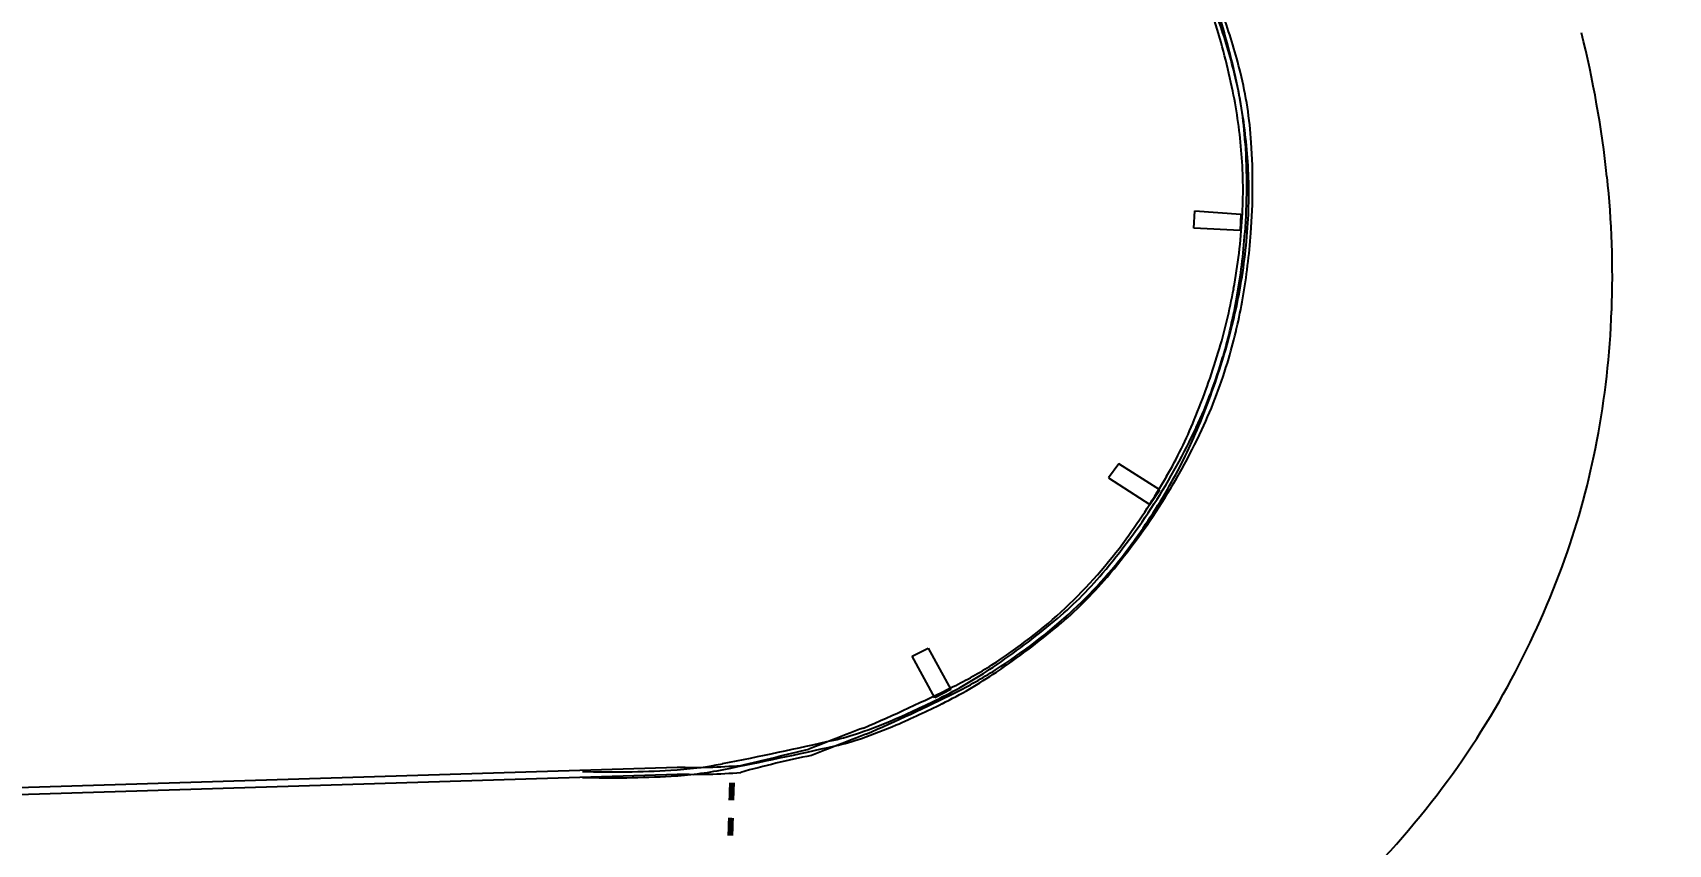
# Model space of a CAD drawing. Header units: millimetres. Extents: x 1358 to 1865, y 706 to 1003.
# Drawn here: x 1760.59 to 1780.82, y 908.12 to 918.16 of the extents above; entities that cross this region are included whole.
import ezdxf
from ezdxf.enums import TextEntityAlignment as Align

# ---------------------------------------------------------------- set-up
doc = ezdxf.new("R2010")
doc.units = ezdxf.units.MM
doc.layers.add('建築', color=7, linetype='Continuous')
doc.styles.add('細明體', font='')
doc.styles.get('細明體').set_extended_font_data('細明體')

msp = doc.modelspace()

# ---------------------------------------------------------------- hatches: boundary and pattern name
at = {"layer": '建築', "ltscale": 1000}
for points in [[(1769.274, 908.88), (1769.2, 908.882), (1769.193, 908.663, -0.00065), (1769.23, 908.661), (1769.266, 908.66)], [(1769.261, 908.443), (1769.187, 908.446), (1769.18, 908.226, -0.00065), (1769.217, 908.225), (1769.253, 908.224)]]:
    msp.add_hatch(color=256, dxfattribs=at).paths.add_polyline_path(points)
h = msp.add_hatch(color=256, dxfattribs=at)
h.paths.add_polyline_path([(1769.225, 908.445), (1769.188, 908.446), (1769.181, 908.227), (1769.217, 908.225)])
h.paths.add_polyline_path([(1769.261, 908.444), (1769.225, 908.445), (1769.217, 908.225), (1769.254, 908.224)])

# ---------------------------------------------------------------- linework, layer by layer
for p, q in [((1774.948, 915.744, -0.309), (1774.961, 915.956, -0.309)), ((1774.961, 915.956, -0.309), (1775.531, 915.918, -0.309)), ((1775.531, 915.918, -0.309), (1775.522, 915.714, -0.309)), ((1775.522, 915.714, -0.309), (1774.948, 915.744, -0.309)), ((1774.021, 912.828, -0.309), (1773.895, 912.651, -0.309)), ((1774.53, 912.503, -0.309), (1774.021, 912.828, -0.309)), ((1773.895, 912.651, -0.309), (1774.406, 912.322, -0.309)), ((1774.406, 912.322, -0.309), (1774.53, 912.503, -0.309)), ((1771.465, 910.447, -0.309), (1771.663, 910.543, -0.309)), ((1771.663, 910.543, -0.309), (1771.943, 910.035, -0.309)), ((1771.747, 909.931, -0.309), (1771.465, 910.447, -0.309)), ((1771.943, 910.035, -0.309), (1771.747, 909.931, -0.309)), ((1750.224, 908.506, -0.309), (1768.56, 909.072, -0.309)), ((1750.224, 908.42, -0.309), (1768.56, 908.986, -0.309))]:
    msp.add_line(p, q, dxfattribs=at)
for centre, radius, start, end in [((1767.052, 915.739, -0.309), 8.55, 11.4548, 17.5181), ((1768.706, 915.988, -0.386), 6.95, 13.863, 19.6015), ((1766.263, 915.59, -0.309), 9.422, 11.3517, 16.9905), ((1768.706, 915.988, -0.386), 7.024, 13.863, 19.6015), ((1766.753, 914.948, -0.309), 13.383, 6.1413, 13.8966), ((1766.753, 914.948, -0.309), 13.383, 6.1413, 13.8966), ((1766.753, 914.948, -0.309), 13.383, 6.1413, 13.8966), ((1770.704, 916.481, -0.386), 4.892, 3.7216, 13.863), ((1770.704, 916.481, -0.386), 4.966, 3.7216, 13.863), ((1769.137, 916.161, -0.309), 6.423, 4.4581, 11.4548), ((1768.877, 916.115, -0.309), 6.755, 4.6912, 11.3517), ((1769.835, 916.216, -0.309), 5.723, 356.5873, 4.4581), ((1767.495, 916.273, -0.386), 8.109, 355.8482, 3.7216), ((1769.705, 916.183, -0.309), 5.925, 356.8674, 4.6912), ((1767.495, 916.273, -0.386), 8.182, 355.8482, 3.7216), ((1768.659, 915.153, -0.309), 11.467, 357.8278, 6.1413), ((1768.659, 915.153, -0.309), 11.467, 357.8278, 6.1413), ((1768.659, 915.153, -0.309), 11.467, 357.8278, 6.1413), ((1768.261, 916.31, -0.309), 7.3, 349.6194, 356.5873), ((1768.475, 916.25, -0.309), 7.157, 349.7499, 356.8674), ((1767.823, 916.249, -0.386), 7.779, 349.9577, 355.8482), ((1767.823, 916.249, -0.386), 7.852, 349.9577, 355.8482), ((1768.124, 916.335, -0.309), 7.44, 343.3466, 349.6194), ((1768.549, 916.12, -0.386), 7.042, 343.7666, 349.9577), ((1768.446, 916.255, -0.309), 7.186, 343.4327, 349.7499), ((1768.549, 916.12, -0.386), 7.116, 343.7666, 349.9577), ((1769.233, 915.131, -0.309), 10.892, 349.2976, 357.8278), ((1769.233, 915.131, -0.309), 10.892, 349.2976, 357.8278), ((1769.233, 915.131, -0.309), 10.892, 349.2976, 357.8278), ((1766.837, 916.72, -0.309), 8.782, 337.5736, 343.3466), ((1766.118, 916.948, -0.309), 9.615, 337.9722, 343.4327), ((1769.5, 915.843, -0.386), 6.051, 334.9159, 343.7666), ((1769.5, 915.843, -0.386), 6.125, 334.9159, 343.7666), ((1767.668, 916.701, -0.386), 8.074, 327.2559, 334.9159), ((1767.668, 916.701, -0.386), 8.148, 327.2559, 334.9159), ((1769.371, 915.674, -0.309), 6.041, 330.2009, 337.5736), ((1769.074, 915.752, -0.309), 6.426, 330.6942, 337.9722), ((1770.451, 914.901, -0.309), 9.652, 340.2941, 349.2976), ((1770.451, 914.901, -0.309), 9.652, 340.2941, 349.2976), ((1770.451, 914.901, -0.309), 9.652, 340.2941, 349.2976), ((1767.234, 916.898, -0.309), 8.504, 323.9882, 330.2009), ((1767.821, 916.455, -0.309), 7.863, 324.1154, 330.6942), ((1767.664, 916.703, -0.386), 8.079, 319.6429, 327.2559), ((1767.664, 916.703, -0.386), 8.152, 319.6429, 327.2559), ((1769.218, 915.456, -0.309), 6.052, 313.203, 323.9882), ((1769.66, 915.125, -0.309), 5.593, 312.7778, 324.1154), ((1769.087, 915.39, -0.309), 11.101, 331.8997, 340.2941), ((1769.087, 915.39, -0.309), 11.101, 331.8997, 340.2941), ((1769.087, 915.39, -0.309), 11.101, 331.8997, 340.2941), ((1770.015, 914.705, -0.386), 4.994, 309.9552, 319.6429), ((1770.015, 914.705, -0.386), 5.067, 309.9552, 319.6429), ((1769.112, 915.568, -0.309), 6.206, 302.553, 313.203), ((1768.857, 915.992, -0.309), 6.776, 302.4796, 312.7778), ((1767.459, 917.757, -0.386), 8.974, 303.92, 309.9552), ((1767.459, 917.757, -0.386), 9.048, 303.92, 309.9552), ((1769.159, 915.228, -0.386), 5.927, 296.4921, 303.92), ((1769.159, 915.228, -0.386), 6.001, 296.4921, 303.92), ((1769.793, 914.501, -0.309), 4.94, 296.1939, 302.553), ((1769.543, 914.915, -0.309), 5.499, 296.4706, 302.4796), ((1769.701, 915.062, -0.309), 10.405, 322.5173, 331.8997), ((1769.701, 915.062, -0.309), 10.405, 322.5173, 331.8997), ((1769.701, 915.062, -0.309), 10.405, 322.5173, 331.8997), ((1761.108, 932.157, -0.309), 24.616, 293.3464, 296.1939), ((1761.127, 931.817, -0.309), 24.38, 293.6179, 296.4706), ((1766.786, 919.99, -0.386), 11.248, 293.3222, 296.4921), ((1766.786, 919.99, -0.386), 11.321, 293.3222, 296.4921), ((1782.914, 877.314, -0.309), 34.421, 110.4942, 111.6996), ((1768.853, 915.194, -0.386), 6.025, 288.9907, 293.3222), ((1768.853, 915.194, -0.386), 6.098, 288.9907, 293.3222), ((1758.455, 962.758, -0.386), 54.693, 281.2456, 282.7185), ((1758.455, 962.758, -0.386), 54.766, 281.2456, 282.7185), ((1783.401, 876.331, -0.309), 35.429, 110.6711, 111.8438), ((1769.832, 912.351, -0.386), 3.019, 282.7185, 288.9907), ((1769.832, 912.351, -0.386), 3.092, 282.7185, 288.9907), ((1752.975, 978.958, -0.309), 71.757, 283.18686, 283.87871), ((1772.778, 896.612, -0.309), 12.862, 101.4768, 105.4791), ((1767.741, 922.183, -0.386), 13.243, 268.4656, 273.2165), ((1767.741, 922.183, -0.386), 13.17, 268.4656, 273.2165), ((1768.221, 913.642, -0.386), 4.616, 273.2165, 281.2456), ((1768.221, 913.642, -0.386), 4.689, 273.2165, 281.2456), ((1768.765, 916.064, -0.309), 6.995, 268.3137, 274.7534), ((1768.765, 916.064, -0.309), 7.081, 268.3346, 274.6959), ((1768.672, 915.851, -0.309), 11.701, 313.6708, 322.5173), ((1768.672, 915.851, -0.309), 11.701, 313.6708, 322.5173), ((1768.672, 915.851, -0.309), 11.701, 313.6708, 322.5173)]:
    msp.add_arc(centre, radius, start, end, dxfattribs=at)

# ---------------------------------------------------------------- texts
at = {"layer": '建築', "ltscale": 1000, "style": '細明體'}
msp.add_text('EH TWY', height=1.8312, rotation=306.1364, dxfattribs=at).set_placement((1781.415, 921.192, 0.611), align=Align.MIDDLE_CENTER)

doc.saveas('drawing.dxf')
